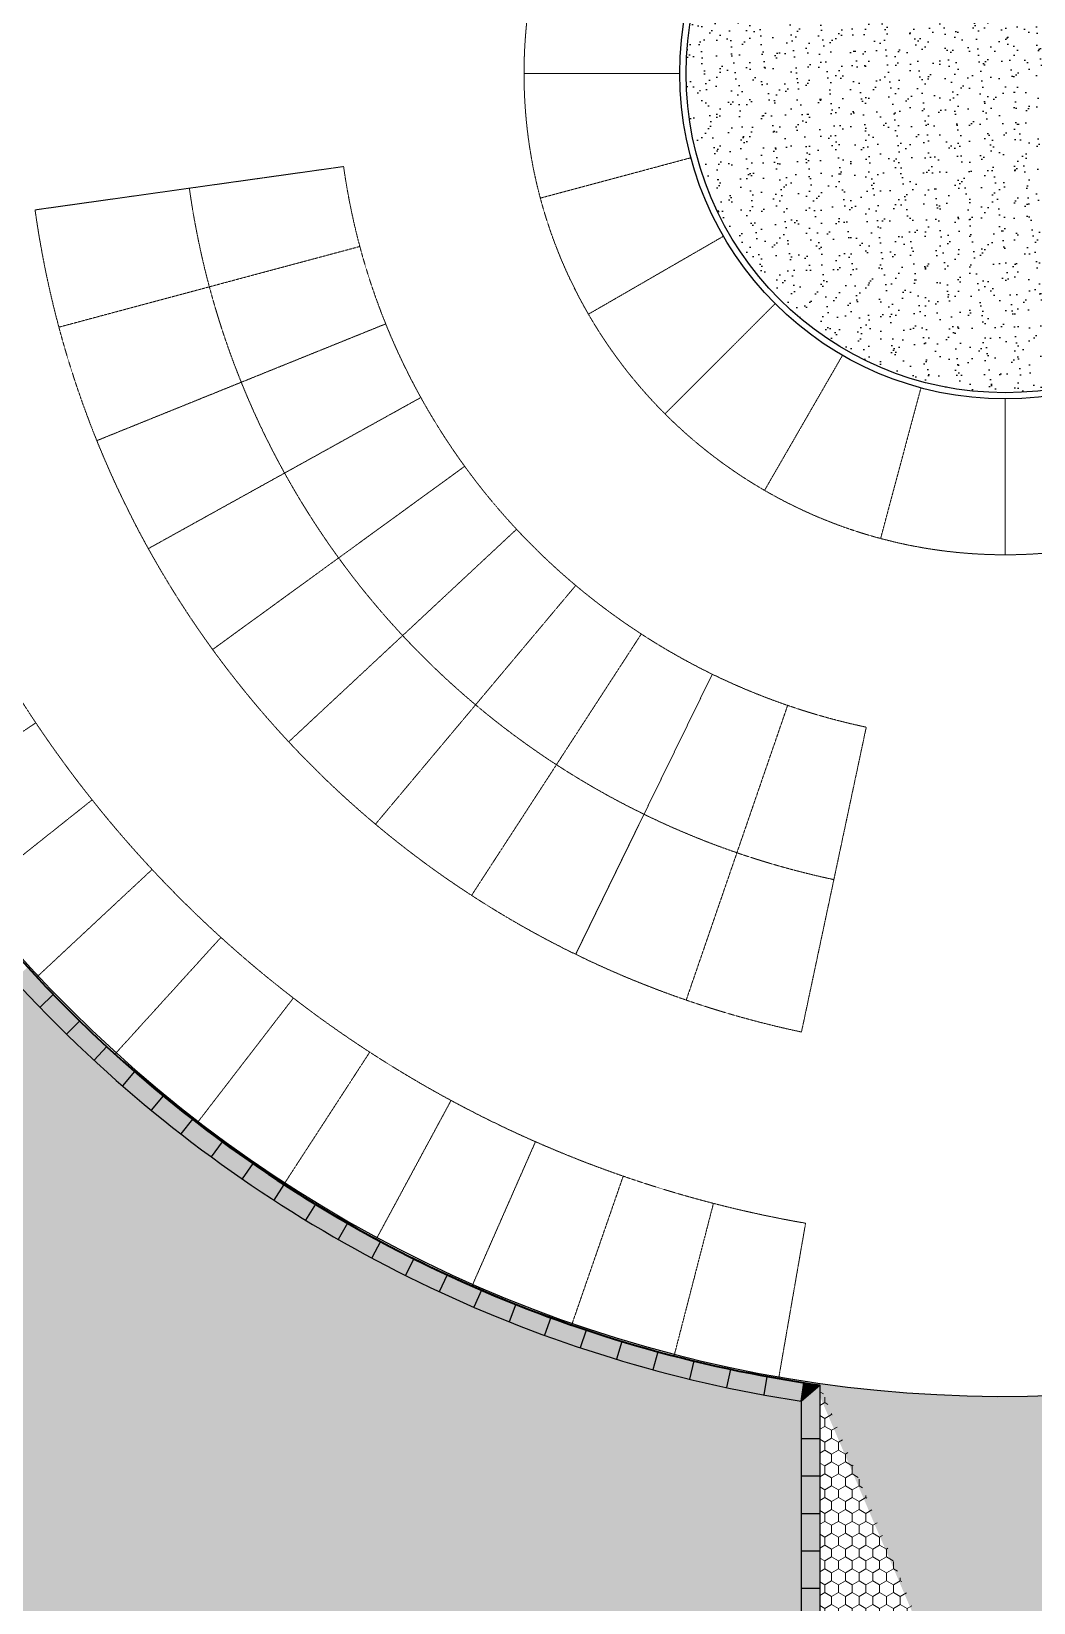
# Model space of a CAD drawing. Header units: millimetres. Extents: x -164772 to 106339, y -135449 to 107526.
# Drawn here: x -101135 to -68969, y -55946 to -5533 of the extents above; entities that cross this region are included whole.
import ezdxf

# ---------------------------------------------------------------- set-up
doc = ezdxf.new("R2010")
doc.units = ezdxf.units.MM
doc.linetypes.add('ACAD_дорога __ __ __ __ __ __ __ __ __ __ __ __ __', pattern=[7, 5, -2])
doc.layers.add('graas', color=7, linetype='Continuous', lineweight=25, true_color=0x83f83f)
doc.layers.add('hatch', color=7, linetype='Continuous', lineweight=9, true_color=0x4a4a4a)
doc.layers.add('paving', color=250, linetype='Continuous', lineweight=25)
doc.layers.add('pr road', color=250, linetype='Continuous', lineweight=35)
doc.layers.add('project line', color=250, linetype='Continuous')
pattern_1 = [(90, (0, 0), (-219.9704516, 381), [254, -508]), (210, (0, 0), (-219.9704530418713, -380.9999991675352), [254, -508]), (150, (0, 0), (-439.9409046418711, 8.324647552006501e-07), [-508, 254])]

msp = doc.modelspace()

# ---------------------------------------------------------------- hatches: boundary and pattern name
at = {"layer": 'graas'}
h = msp.add_hatch(dxfattribs=at)
h.set_pattern_fill('AR-SAND', color=256, scale=15, angle=90, style=0)
h.set_pattern_definition([(127.5, (20086128.24877036, -35166053.85882878), (-734.1198559940135, -24.00046943976064), [0, -579.1200000000001, 0, -647.7, 0, -619.125]), (97.5, (20086128.24877036, -35166053.85882878), (-1075.237650852531, 674.284924707004), [0, -312.42, 0, -521.9699999999999, 0, -200.0249999999999]), (57.49999999999998, (20086128.24877036, -35166522.48882877), (-2.155777017818464, 1186.488555362187), [0, -190.5, 0, -685.8000000000001, 0, -895.3500000000001]), (47.49999999999999, (20086128.24877036, -35166522.48882877), (-334.3939848858243, 1145.334678708446), [0, -95.24999999999999, 0, -449.5799999999999, 0, -514.35])])
edge = h.paths.add_edge_path()
edge.add_line((-117541.6754624641, -3284.361524216785), (-120764.0420367754, -3284.361524216785))
edge.add_arc((-120764.042036779, 2115.638475780885), 5399.999999997817, 180.0000000000386, 270.0000000000386, ccw=False)
edge.add_line((-126164.0420367767, 2115.638475777625), (-126161.4625406482, 42274.47373970476))
edge.add_arc((-112971.6932503138, -1539156.284458524), 1581485.761235097, 89.52214120869093, 90.4778587913089, ccw=False)
edge.add_line((-99781.92395997167, 42274.47373970416), (-98863.34911363844, 41616.53721116955))
edge.add_arc((189654151.5651501, 110768853.5518665), 219696899.5820207, 210.2649924978628, 210.2684874780101)
edge.add_arc((-69889.71343111133, -6882.399719036608), 43094.06331599062, 121.0371690920496, 169.3069759478685)
edge.add_arc((-117541.6754624632, 2115.638475781816), 5399.999999998709, 269.99999999999216, 349.30577403733963, ccw=False)
h.paths.add_polyline_path([(-122660.9038956559, 16963.29322928055), (-125910.9038956559, 16963.29322928055), (-125910.9038956559, 7903.293229282877), (-122660.9038956559, 7903.293229282877)], flags=16)
h.paths.add_polyline_path([(-126161.4625406473, 7098.456192089754), (-126161.4625406473, 4859.754372380252), (-126161.4625406473, 5142.812778507869), (-126161.4625406473, 7559.754372377458)], flags=16)
h = msp.add_hatch(dxfattribs=at)
h.set_pattern_fill('AR-SAND', color=256, scale=15, angle=90, style=0)
h.set_pattern_definition([(127.5, (314046.5782749268, -463813.5757487546), (-734.1198559940135, -24.00046943976064), [0, -579.1200000000001, 0, -647.7, 0, -619.125]), (97.5, (314046.5782749268, -463813.5757487546), (-1075.237650852531, 674.284924707004), [0, -312.42, 0, -521.9699999999999, 0, -200.0249999999999]), (57.49999999999998, (314046.5782749268, -464282.205748755), (-2.15577701781857, 1186.488555362187), [0, -190.5, 0, -685.8000000000001, 0, -895.3500000000001]), (47.49999999999999, (314046.5782749268, -464282.205748755), (-334.3939848858244, 1145.334678708446), [0, -95.24999999999999, 0, -449.5799999999999, 0, -514.35])])
h.paths.add_polyline_path([(-69881.46312227965, 3357.139762134797, 1), (-69881.46312227965, -17125.86633290113, 1)])
h = msp.add_hatch(dxfattribs=at)
h.set_pattern_fill('AR-SAND', color=256, scale=15, angle=90, style=0)
h.set_pattern_definition([(127.5, (20086128.24877036, -35164892.04668546), (-734.1198559940135, -24.00046943976064), [0, -579.1200000000001, 0, -647.7, 0, -619.125]), (97.5, (20086128.24877036, -35164892.04668546), (-1075.237650852531, 674.284924707004), [0, -312.42, 0, -521.9699999999999, 0, -200.0249999999999]), (57.49999999999998, (20086128.24877036, -35165360.67668545), (-2.155777017818464, 1186.488555362187), [0, -190.5, 0, -685.8000000000001, 0, -895.3500000000001]), (47.49999999999999, (20086128.24877036, -35165360.67668545), (-334.3939848858243, 1145.334678708446), [0, -95.24999999999999, 0, -449.5799999999999, 0, -514.35])])
edge = h.paths.add_edge_path()
edge.add_line((-117541.6754624641, -10484.3650465556), (-120764.0420367754, -10484.3650465556))
edge.add_arc((-120764.042036779, -15884.36504655373), 5399.999999997817, 449.9999999999613, 539.9999999999613)
edge.add_line((-126164.0420367767, -15884.36504655001), (-126164.0420367767, -56458.1640300461))
edge.add_arc((-69884.04130216574, -6884.365332434378), 74999.99999999459, 221.3749601396475, 264.9827554239192)
edge.add_line((-76443.20891168927, -81596.99693023921), (-76432.9826262222, -49483.91005262292))
edge.add_arc((-69884.04261841744, -6884.363285380374), 43100.00000000369, 228.0318661238865, 261.2601923559919, ccw=False)
edge.add_arc((-69884.04261840766, -6884.363285395275), 43099.99999999903, 190.6941902640249, 228.0318661238632, ccw=False)
edge.add_arc((-117541.6754624632, -15884.36504655467), 5399.999999998709, 370.6942259626604, 450.0000000000078)
h.paths.add_polyline_path([(-122660.9038956559, -30732.01980005293), (-125910.9038956559, -30732.01980005293), (-125910.9038956559, -21672.01980005526), (-122660.9038956559, -21672.01980005526)], flags=16)
h.paths.add_polyline_path([(-126161.4625406473, -20867.18276286261), (-126161.4625406473, -18628.4809431531), (-126161.4625406473, -18911.53934928165), (-126161.4625406473, -21328.48094315031)], flags=16)
at = {"layer": 'hatch'}
h = msp.add_hatch(dxfattribs=at)
h.set_pattern_fill('HONEY', color=256, scale=80, angle=90, style=0)
h.set_pattern_definition(pattern_1)
edge = h.paths.add_edge_path()
edge.add_arc((-69881.46312228095, -6884.363285387852), 42441.50304751306, 261.6878146805705, 277.1338432271546)
edge.add_line((-64610.75465266201, -48997.31631839597), (-48705.88949968367, -59155.61450420735))
edge.add_line((-48705.88949968367, -59155.61450420735), (-48713.70915101848, -59158.78168932474))
edge.add_arc((-69949.98310074795, -6716.047609711204), 56579.32209750323, 287.93186955487465, 292.04510033798374, ccw=False)
edge.add_arc((-69949.98310080286, -6716.047609737565), 56579.32209749506, 284.76931639378773, 287.9318695549358, ccw=False)
edge.add_line((-55526.33202828587, -61425.9916670145), (-55594.2256800724, -61168.07941600792))
edge.add_arc((-62493.14896465513, -63788.55099189078), 7379.838329297447, 20.79866789771766, 176.0636661298444)
edge.add_line((-69855.57786148721, -63281.94018894662), (-76017.08878788739, -48880.02113978528))
h = msp.add_hatch(dxfattribs=at)
h.set_pattern_fill('HONEY', color=256, scale=80, angle=90, style=0)
h.set_pattern_definition(pattern_1)
h.paths.add_polyline_path([(-75830.238165424, -48965.9753681649), (-75834.79642144011, -63280.03613045668), (-69858.96398208877, -63281.93911064784)])
at = {"layer": 'project line'}
h = msp.add_hatch(color=256, dxfattribs=at)
h.set_gradient(color1=(87, 85, 98), rotation=100.00000000000003, one_color=1, tint=1)
h.paths.add_polyline_path([(-101252.1267256218, -35557.19825309324), (-101695.0066823794, -35961.99121734775, 0.007050572859042334), (-100862.4227321109, -36847.50967647457), (-100431.1332711859, -36430.38930908027, -0.007050572859036935)])
h = msp.add_hatch(color=256, dxfattribs=at)
h.set_gradient(color1=(87, 85, 98), rotation=100.00000000000003, one_color=1, tint=1)
edge = h.paths.add_edge_path()
edge.add_line((-100439.6729970968, -36438.64848054755), (-100862.4227321107, -36847.50967647442))
edge.add_arc((-69881.46312229222, -6884.363285368267), 43100.00000000088, 224.0432055745141, 225.6629238401187)
edge.add_line((-100003.1163309051, -37711.2348097404), (-99583.78937208382, -37282.09042656874))
edge.add_arc((-174834.9288202424, -112787.2900075055), 106600.9810086354, 405.09655686563, 405.7424147490901)
h = msp.add_hatch(color=256, dxfattribs=at)
h.set_gradient(color1=(87, 85, 98), rotation=100.00000000000003, one_color=1, tint=1)
h.paths.add_polyline_path([(-99583.78937208353, -37282.09042656836), (-100003.1163309051, -37711.2348097404, 0.007035698639730836), (-99123.76359450564, -38546.60993801426), (-98716.67820510108, -38105.83620271082, -0.007035698639737812)])
h = msp.add_hatch(color=256, dxfattribs=at)
h.set_gradient(color1=(87, 85, 98), rotation=100.00000000000003, one_color=1, tint=1)
h.paths.add_polyline_path([(-98716.67820509736, -38105.83620270756), (-99123.76359450564, -38546.60993801426, 0.003300890097321348), (-98703.17396556333, -38929.93995465474, 0.003782676318147684), (-98215.02350128329, -39362.34592361558), (-97820.58878602952, -38910.21623491585, -0.007083654863390757)])
h = msp.add_hatch(color=256, dxfattribs=at)
h.set_gradient(color1=(87, 85, 98), rotation=100.00000000000003, one_color=1, tint=1)
h.paths.add_polyline_path([(-97820.5887860258, -38910.21623491212), (-98215.02350128329, -39362.34592361558, 0.007058778565324979), (-97286.8480754935, -40149.28287894554), (-96905.33459586583, -39686.19815142355, -0.004011694719743567), (-97428.19377458215, -39248.34991202499, -0.003046997561718647)])
h = msp.add_hatch(color=256, dxfattribs=at)
h.set_gradient(color1=(87, 85, 98), rotation=100.00000000000003, one_color=1, tint=1)
h.paths.add_polyline_path([(-96905.33459586583, -39686.19815142681), (-97286.8480754935, -40149.28287894554, 0.007059814937553849), (-96336.68561494237, -40909.81262648381), (-95968.39945495434, -40436.14047788312, -0.007059814937528961)])
h = msp.add_hatch(color=256, dxfattribs=at)
h.set_gradient(color1=(87, 85, 98), rotation=100.00000000000003, one_color=1, tint=1)
h.paths.add_polyline_path([(-95968.39945495434, -40436.14047788312), (-96336.68561494237, -40909.81262648381, 0.007049097405179329), (-95366.91840557454, -41642.11880848273), (-95012.13248515528, -41158.25214226446, -0.007049097405190326)])
h = msp.add_hatch(color=256, dxfattribs=at)
h.set_gradient(color1=(87, 85, 98), rotation=100.00000000000003, one_color=1, tint=1)
edge = h.paths.add_edge_path()
edge.add_spline(control_points=[(-94177.04834825805, -42065.59166159104), (-94487.86313166635, -41984.73267742195), (-94798.34303581555, -41906.50446656063), (-95108.4521050954, -41830.16456194357)], knot_values=[316.0427980003417, 316.0427980003417, 316.0427980003417, 316.0427980003417, 317.9475242396723, 317.9475242396723, 317.9475242396723, 317.9475242396723], degree=3, periodic=0)
edge.add_arc((-69881.46312228337, -6884.363285382702), 43099.99999999987, 234.1748970555515, 235.3716713292758)
edge.add_line((-94373.06647226986, -42349.43575600903), (-94177.04834826334, -42065.59166159116))
edge = h.paths.add_edge_path()
edge.add_line((-95012.13248515528, -41158.25214226446), (-95366.91840557073, -41642.11880847892))
edge.add_arc((-69881.463122207, -6884.363285437184), 43099.99999999986, 233.7499844406307, 234.1748970554266)
edge.add_spline(control_points=[(-95108.4521050954, -41830.16456194357), (-94798.34303581555, -41906.50446656063), (-94487.86313166635, -41984.73267742195), (-94177.04834825805, -42065.59166159104)], knot_values=[316.0427980003417, 316.0427980003417, 316.0427980003417, 316.0427980003417, 317.9475242396723, 317.9475242396723, 317.9475242396723, 317.9475242396723], degree=3, periodic=0)
edge.add_line((-94177.04834825618, -42065.59166159104), (-94032.1160776095, -41855.72245015328))
edge.add_arc((-69881.46312225031, -6884.363285400863), 42500.00000000288, 233.749984440704, 235.3716713292223, ccw=False)
h = msp.add_hatch(color=256, dxfattribs=at)
h.set_gradient(color1=(87, 85, 98), rotation=129.99999999999997, one_color=1, tint=1)
edge = h.paths.add_edge_path()
edge.add_spline(control_points=[(-93426.81253409878, -42266.08909229278), (-93677.09511003716, -42197.29923768011), (-93927.17994169405, -42130.59534420301), (-94177.04834825805, -42065.59166159104)], knot_values=[314.5115615992138, 314.5115615992138, 314.5115615992138, 314.5115615992138, 316.0427980003417, 316.0427980003417, 316.0427980003417, 316.0427980003417], degree=3, periodic=0)
edge.add_line((-94177.04834826317, -42065.59166158359), (-94373.06647226968, -42349.43575600874))
edge.add_arc((-69881.46312228337, -6884.363285378977), 43099.99999999988, 235.3716713292786, 236.9965376243266)
edge.add_line((-93357.58982851429, -43029.64617088246), (-93030.77599965571, -42526.46357851))
edge.add_arc((-69881.46312214134, -6884.363285473506), 42500.00000000288, 236.35756932212172, 236.9965376240993, ccw=False)
edge = h.paths.add_edge_path()
edge.add_line((-94032.11607760962, -41855.72245015339), (-94177.04834825994, -42065.59166158752))
edge.add_spline(control_points=[(-94177.04834825805, -42065.59166159104), (-93927.17994169405, -42130.59534420301), (-93677.09511003716, -42197.29923768011), (-93426.81253409878, -42266.08909229278)], knot_values=[314.5115615992138, 314.5115615992138, 314.5115615992138, 314.5115615992138, 316.0427980003417, 316.0427980003417, 316.0427980003417, 316.0427980003417], degree=3, periodic=0)
edge.add_arc((-69881.46312235229, -6884.363285331479), 42500.00000000287, 235.3716713293883, 236.3575693224604, ccw=False)
h = msp.add_hatch(color=256, dxfattribs=at)
h.set_gradient(color1=(87, 85, 98), rotation=129.99999999999997, one_color=1, tint=1)
h.paths.add_polyline_path([(-93030.77599965574, -42526.46357851005), (-93357.58982851429, -43029.64617088246, 0.007028520156395184), (-92332.2721520474, -43675.27485208535), (-92019.7318871308, -43163.10438944162, -0.007028520156395297)])
h = msp.add_hatch(color=256, dxfattribs=at)
h.set_gradient(color1=(87, 85, 98), rotation=129.99999999999997, one_color=1, tint=1)
h.paths.add_polyline_path([(-92019.73188713452, -43163.10438944535), (-92332.2721520474, -43675.27485208535, 0.007063735641826809), (-91283.94183618182, -44294.84182951688), (-90985.99549677808, -43774.04630453787, -0.007063735641811678)])
h = msp.add_hatch(color=256, dxfattribs=at)
h.set_gradient(color1=(87, 85, 98), rotation=129.99999999999997, one_color=1, tint=1)
h.paths.add_polyline_path([(-90985.99549677808, -43774.04630453787), (-91283.94183618182, -44294.84182951316, 0.007116455371223326), (-90210.51324579658, -44888.83303665365), (-89927.51022783553, -44359.76849255567, -0.007116455371233774)])
h = msp.add_hatch(color=256, dxfattribs=at)
h.set_gradient(color1=(87, 85, 98), rotation=129.99999999999997, one_color=1, tint=1)
h.paths.add_polyline_path([(-89927.5102278388, -44359.76849255939), (-90210.51324579658, -44888.83303665738, 0.007043114567690605), (-89131.92657388773, -45446.38679165668), (-88863.93868360927, -44909.56047834358, -0.007043114567699649)])
h = msp.add_hatch(color=256, dxfattribs=at)
h.set_gradient(color1=(87, 85, 98), rotation=129.99999999999997, one_color=1, tint=1)
h.paths.add_polyline_path([(-88863.93868360927, -44909.56047834358), (-89131.92657388773, -45446.38679165668, 0.007018838240735817), (-88041.85804094074, -45971.57419122984), (-87789.04511864137, -45427.43668442215, -0.007018838240727972)])
h = msp.add_hatch(color=256, dxfattribs=at)
h.set_gradient(color1=(87, 85, 98), rotation=129.99999999999997, one_color=1, tint=1)
h.paths.add_polyline_path([(-87789.04511864137, -45427.43668441889), (-88041.85804094074, -45971.57419122984, 0.007059184920709915), (-86931.08858407688, -46468.70705425362), (-86693.738809665, -45917.64890434589, -0.007059184920752236)])
h = msp.add_hatch(color=256, dxfattribs=at)
h.set_gradient(color1=(87, 85, 98), rotation=129.99999999999997, one_color=1, tint=1)
edge = h.paths.add_edge_path()
edge.add_spline(control_points=[(-86424.71779327586, -46032.42485797494), (-86201.2567372334, -46317.20076391888), (-85994.67847499184, -46618.12262357162), (-85804.15943223963, -46930.83496989538)], knot_values=[296.2871912191756, 296.2871912191756, 296.2871912191756, 296.2871912191756, 298.4587690665376, 298.4587690665376, 298.4587690665376, 298.4587690665376], degree=3, periodic=0)
edge.add_line((-85804.15943224428, -46930.83496990237), (-85584.0102997848, -46377.14759009412))
edge.add_arc((-69881.46312199233, -6884.363285499117), 42500.00000000287, 247.0919699569051, 248.3169607554106, ccw=False)
edge = h.paths.add_edge_path()
edge.add_line((-86693.738809665, -45917.64890434589), (-86931.08858407699, -46468.707054257))
edge.add_arc((-69881.46312225403, -6884.363285393412), 43099.99999999987, 246.6976634236256, 248.3169607557923)
edge.add_line((-85805.69331876028, -46934.69278027672), (-85804.15943223704, -46930.83496989905))
edge.add_spline(control_points=[(-85804.15943223963, -46930.83496989538), (-85994.67847499184, -46618.12262357162), (-86201.2567372334, -46317.20076391888), (-86424.71779327586, -46032.42485797494)], knot_values=[296.2871912191756, 296.2871912191756, 296.2871912191756, 296.2871912191756, 298.4587690665376, 298.4587690665376, 298.4587690665376, 298.4587690665376], degree=3, periodic=0)
edge.add_arc((-69881.46312242167, -6884.363285324494), 42500.00000000287, 246.69766342387328, 247.0919699575382, ccw=False)
h = msp.add_hatch(color=256, dxfattribs=at)
h.set_gradient(color1=(87, 85, 98), rotation=129.99999999999997, one_color=1, tint=1)
edge = h.paths.add_edge_path()
edge.add_line((-85584.0102997844, -46377.1475900942), (-85804.1594322366, -46930.83496989882))
edge.add_spline(control_points=[(-85804.15943223963, -46930.83496989725), (-85802.9627532333, -46932.7991635785), (-85801.7667078085, -46934.76382242837), (-85800.57129576223, -46936.72894536793)], knot_values=[296.2735512093179, 296.2735512093179, 296.2735512093179, 296.2735512093179, 296.2871912191756, 296.2871912191756, 296.2871912191756, 296.2871912191756], degree=3, periodic=0)
edge.add_arc((-69881.46312231597, -6884.363285368267), 43099.99999999988, 248.32428810733, 249.9348242591676)
edge.add_line((-84668.59262421893, -47368.32061532601), (-84462.73931328868, -46804.7388427554))
edge.add_arc((-69881.46312231597, -6884.363285368267), 42500.00000000287, 248.3169607558815, 249.9348242591681, ccw=False)
h = msp.add_hatch(color=256, dxfattribs=at)
h.set_gradient(color1=(87, 85, 98), rotation=129.99999999999997, one_color=1, tint=1)
h.paths.add_polyline_path([(-84462.73931328885, -46804.73884275505), (-84668.59262421893, -47368.32061532927, 0.007059788154073087), (-83519.63549008573, -47769.69383884403), (-83329.77694204057, -47200.52450399841, -0.007059788154098149)])
h = msp.add_hatch(color=256, dxfattribs=at)
h.set_gradient(color1=(87, 85, 98), rotation=129.99999999999997, one_color=1, tint=1)
h.paths.add_polyline_path([(-83329.77694204057, -47200.52450399469), (-83519.63549008573, -47769.69383884729, 0.007060710479236307), (-82359.65149167718, -48138.51234966233), (-82185.94121275077, -47564.2086503943, -0.007060710479249578)])
h = msp.add_hatch(color=256, dxfattribs=at)
h.set_gradient(color1=(87, 85, 98), rotation=129.99999999999997, one_color=1, tint=1)
h.paths.add_polyline_path([(-82185.94121275077, -47564.2086503943), (-82359.65149167718, -48138.51234966233, 0.007059439577424867), (-81189.9265742123, -48474.36994992332), (-81032.50016884904, -47895.39073881363, -0.007059439577403094)])
h = msp.add_hatch(color=256, dxfattribs=at)
h.set_gradient(color1=(87, 85, 98), rotation=129.99999999999997, one_color=1, tint=1)
h.paths.add_polyline_path([(-81032.50016884904, -47895.39073881735), (-81189.9265742123, -48474.36994992006, 0.007059194287185079), (-80011.22661610672, -48777.05825191918), (-79870.20902686546, -48193.86528254855, -0.00705919428718144)])
h = msp.add_hatch(color=256, dxfattribs=at)
h.set_gradient(color1=(87, 85, 98), rotation=129.99999999999997, one_color=1, tint=1)
h.paths.add_polyline_path([(-79870.20902686546, -48193.86528254529), (-80011.22661610672, -48777.05825191546, 0.007059252498829984), (-78824.44102781478, -49046.35026632618), (-78699.9448156732, -48459.40845220718, -0.007059252498825764)])
h = msp.add_hatch(color=256, dxfattribs=at)
h.set_gradient(color1=(87, 85, 98), rotation=129.99999999999997, one_color=1, tint=1)
h.paths.add_polyline_path([(-78699.9448156732, -48459.40845220718), (-78824.44102781478, -49046.35026632292, 0.007157544480567247), (-77613.85649851037, -49285.07191949799), (-77522.65210815499, -48691.80557598914, -0.007059240348518398)])
h = msp.add_hatch(color=256, dxfattribs=at)
h.set_gradient(color1=(87, 85, 98), rotation=129.99999999999997, one_color=1, tint=1)
h.paths.add_polyline_path([(-77522.65210815499, -48691.80557599287), (-77613.85649851037, -49285.07191949799, 0.006961132150728963), (-76430.40313009432, -49483.9100526189), (-76339.23459170366, -48890.87691896963, -0.007059436146605183)])
h = msp.add_hatch(color=256, dxfattribs=at)
h.set_gradient(color1=(87, 85, 98), rotation=129.99999999999997, one_color=1, tint=1)
h.paths.add_polyline_path([(-76339.23459170366, -48890.87691896963), (-76430.40313009432, -49483.9100526189), (-75830.23816541841, -48965.97536817002, -0.003026537692313527)])
h = msp.add_hatch(color=256, dxfattribs=at)
h.set_gradient(color1=(87, 85, 98), rotation=129.99999999999997, one_color=1, tint=1)
h.paths.add_polyline_path([(-76430.40313009432, -49483.9100526189), (-76430.7852653277, -50683.90999177466), (-75830.78529575167, -50684.10105938926), (-75830.23816542214, -48965.97536817189)])
h = msp.add_hatch(color=256, dxfattribs=at)
h.set_gradient(color1=(87, 85, 98), rotation=129.99999999999997, one_color=1, tint=1)
h.paths.add_polyline_path([(-76430.7852653277, -50683.90999177466), (-76431.1674005606, -51883.90993092996), (-75831.16743098458, -51884.10099854502), (-75830.78529575167, -50684.10105938926)])
h = msp.add_hatch(color=256, dxfattribs=at)
h.set_gradient(color1=(87, 85, 98), rotation=129.99999999999997, one_color=1, tint=1)
h.paths.add_polyline_path([(-76431.16740055688, -51883.90993092996), (-76431.54953578979, -53083.90987008573), (-75831.54956621377, -53084.10093770032), (-75831.16743098086, -51884.10099854502)])
h = msp.add_hatch(color=256, dxfattribs=at)
h.set_gradient(color1=(87, 85, 98), rotation=129.99999999999997, one_color=1, tint=1)
h.paths.add_polyline_path([(-76431.54953578606, -53083.90987008573), (-76431.93167101897, -54283.90980924103), (-75831.93170144295, -54284.10087685609), (-75831.54956621004, -53084.10093770032)])
h = msp.add_hatch(color=256, dxfattribs=at)
h.set_gradient(color1=(87, 85, 98), rotation=129.99999999999997, one_color=1, tint=1)
h.paths.add_polyline_path([(-76431.93167101525, -54283.90980924103), (-76432.31380624816, -55483.90974839679), (-75832.3138366726, -55484.10081601139), (-75831.93170143923, -54284.10087685609)])
h = msp.add_hatch(color=256, dxfattribs=at)
h.set_gradient(color1=(87, 85, 98), rotation=129.99999999999997, one_color=1, tint=1)
h.paths.add_polyline_path([(-76432.3138062449, -55483.90974839679), (-76432.69594147781, -56683.90968755209), (-75832.69597190179, -56684.10075516715), (-75832.31383666888, -55484.10081601139)])

# ---------------------------------------------------------------- linework, layer by layer
for radius in [10441.50304751814, 10241.50304751813]:
    msp.add_circle((-69881.46312227965, -6884.363285382702), radius)
at = {"layer": 'paving'}
msp.add_line((-75830.23816542214, -48965.97536816863), (-75836.85074005023, -69731.10892607314), dxfattribs=at)
msp.add_arc((-69881.46312227965, -6884.363285382702), 42441.50304751814, 195.2527618117758, 164.7472381882243, dxfattribs=at)
at = {"layer": 'pr road', "linetype": 'ACAD_дорога __ __ __ __ __ __ __ __ __ __ __ __ __', "lineweight": 18, "ltscale": 0.2}
for p, q in [((-79967.18058115317, -9586.823133576618), (-84796.80971259883, -10880.91835908913)), ((-78924.07001512291, -12105.11480914192), (-83254.19703404492, -14605.11480914192)), ((-77264.72073295971, -14267.62089606277), (-80800.2546388924, -17803.15480199545)), ((-75102.21464603886, -15926.97017822643), (-77602.21464603886, -20257.09719714844)), ((-72583.9229704731, -16970.08074425669), (-73878.01819598608, -21799.70987570188)), ((-69881.46312227965, -17325.86633290114), (-69881.46312227965, -22325.86633290113)), ((-100991.687731257, -27717.51175690065), (-105194.6533191561, -30532.37796144509)), ((-103144.4779166815, -33338.50940253302), (-99185.22155065907, -30190.06843301789)), ((-100959.9595852078, -35873.62090960979), (-97261.02290949019, -32423.07618004312)), ((-98452.59899782835, -38347.67834881875), (-95051.96014872639, -34602.8089470523)), ((-95813.79291064272, -40555.77952746763), (-92727.34524775835, -36548.00804400998)), ((-90275.58927422974, -38284.1366755785), (-93030.74172402758, -42526.41080565094)), ((-90067.6403199977, -44284.47358124373), (-87665.09247170461, -39832.93954627118)), ((-84955.8009524688, -41157.2459980845), (-86992.30262136486, -45787.69439772652)), ((-82139.7505974097, -42262.3301381338), (-83795.89455028975, -47042.0350061799)), ((-79243.67850680536, -43136.46800188297), (-80508.65936093571, -48034.24452473964)), ((-76286.49524568932, -43773.95143645066), (-77152.08255831737, -48757.97588855163))]:
    msp.add_line(p, q, dxfattribs=at)
for points in [[(-80322.96616979761, -6884.363285382702), (-85322.96616979761, -6884.3632853827)], [(-91114.29893606182, -9868.443753750951), (-101016.9796234772, -11260.17476335117)], [(-90592.36467033325, -12433.83262970434), (-100251.6229332236, -15022.02308072937)], [(-89761.67856558299, -14916.49169973047), (-99033.51711125093, -18662.5576338898)], [(-88634.62423832834, -17279.41023536069), (-97380.82130972229, -22127.50643782406)], [(-87228.00347266419, -19487.36256369804), (-95318.17341641316, -25365.21508662259)], [(-85562.78574436044, -21507.43320106524), (-92876.32276055243, -28327.41680169055)], [(-83663.79561428053, -23309.50754705253), (-90091.67171114616, -30969.95197824245)], [(-81559.34265135162, -24866.72082384858), (-87005.73300150203, -33253.42650330249)], [(-79280.7994021017, -26155.85856819754), (-83664.51086999223, -35143.79903118913)], [(-76862.13369824764, -27157.70270558023), (-80117.81524281882, -36612.88846157394)], [(-74339.40227456277, -27857.31804743964), (-76418.5191827405, -37638.79405477732)]]:
    msp.add_lwpolyline(points, dxfattribs=at)
msp.add_circle((-69881.46312227965, -6884.363285382702), 15441.50304751814, dxfattribs=at)
for radius, start, end in [(21441.50304751814, 188.0000000000151, 257.9999999998314), (26441.50304751814, 188.0000000000151, 257.9999999998314), (31441.50304751814, 188.0000000000151, 257.9999999998314), (37441.50304751814, 195.2523016438043, 260.1500963312894)]:
    msp.add_arc((-69881.46312227965, -6884.363285382702), radius, start, end, dxfattribs=at)
at = {"layer": 'pr road'}
for centre, radius, start, end in [((-69881.46312228151, -6884.363285386427), 42499.99999999788, 190.6941942386885, 250.8890560033067), ((-69881.46312227965, -6884.363285382702), 42500, 229.5971057830168, 261.9538215833002)]:
    msp.add_arc(centre, radius, start, end, dxfattribs=at)
at = {"layer": 'project line'}
for p, q in [((-100439.6729970968, -36438.64848054755), (-100862.4227321109, -36847.50967647457)), ((-99583.62100260824, -37281.91811517203), (-100003.1163309051, -37711.2348097404)), ((-98716.67820510108, -38105.83620271082), (-99123.76359450564, -38546.60993801426)), ((-97820.58847356381, -38910.21587674595), (-98215.02350128329, -39362.34592361558)), ((-96905.33459586583, -39686.19815142355), (-97286.8480754935, -40149.28287894554)), ((-95968.39945495062, -40436.14047787939), (-96336.68561494237, -40909.81262648381)), ((-95012.13248515528, -41158.25214226446), (-95366.91840557082, -41642.118808479)), ((-94031.52549197178, -41854.86725247042), (-94373.06647226986, -42349.43575600903)), ((-93030.74172402758, -42526.41080565094), (-93357.58982851429, -43029.64617088246)), ((-92020.96079268659, -43165.11823916571), (-92332.2721520474, -43675.27485208535)), ((-90985.6266411499, -43773.40156306695), (-91283.94183618182, -44294.84182951316)), ((-89927.51022783553, -44359.76849255567), (-90210.51324579658, -44888.83303665738)), ((-88863.90069690792, -44909.48438438163), (-89131.92657388773, -45446.38679165668)), ((-87789.04511864137, -45427.43668442215), (-88041.85804094074, -45971.57419122984)), ((-86693.738809665, -45917.64890434263), (-86931.08858407688, -46468.70705425735)), ((-85583.60109940104, -46376.11842824514), (-85805.69331876028, -46934.69278027672)), ((-84462.2792975989, -46803.47941944651), (-84668.59262421893, -47368.32061532927)), ((-83329.77694204057, -47200.52450399469), (-83519.63549008573, -47769.69383884729)), ((-82185.94121275077, -47564.20865039057), (-82359.65149167718, -48138.51234966233)), ((-81032.50016884904, -47895.39073881363), (-81189.9265742123, -48474.36994992006)), ((-79870.20890927155, -48193.86479622354), (-80011.22661610672, -48777.05825191918)), ((-78699.9448156732, -48459.40845220345), (-78824.44102781478, -49046.35026632292)), ((-77613.2883802329, -49281.37642357308), (-77522.11984184224, -48688.34328992334)), ((-76430.40313009432, -49483.9100526189), (-76339.23459170366, -48890.87691896963)), ((-76430.40313009432, -49483.9100526189), (-75830.23816541935, -48965.97536817002)), ((-76430.40313009432, -49483.9100526189), (-76450.43400314012, -112385.8472582912)), ((-76430.78526532397, -50683.90999177466), (-75830.78529574609, -50684.10105938926)), ((-76431.16740055315, -51883.90993092996), (-75831.16743097527, -51884.10099854502)), ((-76431.54953578234, -53083.90987008573), (-75831.54956620446, -53084.10093770032)), ((-76431.93167101152, -54283.90980924103), (-75831.9317014341, -54284.10087685609)), ((-76432.31380624117, -55483.90974839679), (-75832.31383666329, -55484.10081601139))]:
    msp.add_line(p, q, dxfattribs=at)
for centre, radius, start, end in [((-69881.46312227965, -6884.363285382702), 43100, 190.6941942386885, 228.0318661236923), ((-69881.46312227871, -6884.363285380839), 43100.00000000235, 228.0318661236923, 261.2601923559457)]:
    msp.add_arc(centre, radius, start, end, dxfattribs=at)

doc.saveas('drawing.dxf')
